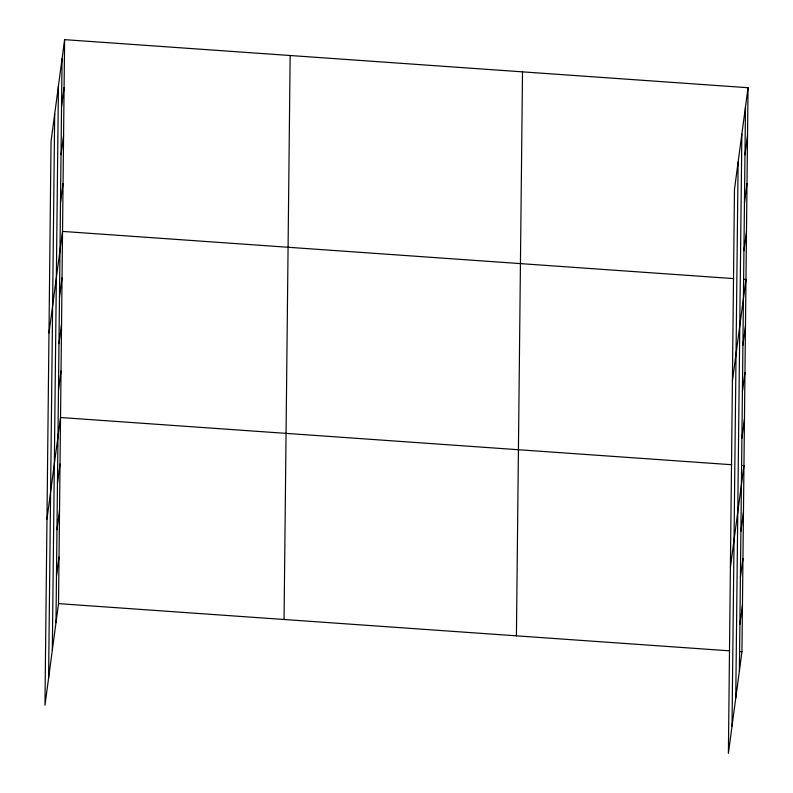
<?xml version="1.0" encoding="UTF-8"?>
<svg xmlns="http://www.w3.org/2000/svg" width="793" height="793" viewBox="0 0 793 793"><rect width="100%" height="100%" fill="white"/><g stroke="black" fill="none" stroke-linecap="round" stroke-linejoin="round"><path stroke-width="1.19" d="M48.591 678.065L54.677 114.083M52.328 650.012L58.424 86.031M55.966 622.792L62.052 58.811M64.61 39.65L51.049 141.303L44.963 705.284L58.523 603.632L64.61 39.65L748.037 87.716L741.951 651.697L728.39 753.35L734.477 189.368L748.037 87.716M284.053 619.492L290.149 55.51M516.421 635.837L522.508 71.856M732.018 726.13L738.114 162.149M735.765 698.088L741.851 134.106M739.393 670.858L745.489 106.877M61.537 106.748L64.094 87.587M61.021 154.694L63.579 135.524M60.506 202.631L63.063 183.461M48.978 333.05L62.538 231.407L733.644 278.601M59.485 297.097L62.042 277.937M58.979 343.627L61.537 324.456M58.474 390.156L61.031 370.985M46.965 519.167L60.536 417.514L731.642 464.718M57.473 483.205L60.03 464.044M56.967 529.734L59.525 510.573M56.472 576.263L59.019 557.102M744.964 154.823L747.521 135.653M744.449 202.76L747.006 183.599M743.933 250.697L746.491 231.536M732.405 381.126L745.975 279.473L743.507 279.295M742.912 345.163L745.47 326.002M742.407 391.692L744.964 372.532M741.911 438.222L744.458 419.061M730.403 567.233L743.963 465.59L741.495 465.412M740.9 531.28L743.457 512.109M740.394 577.81L742.952 558.639M739.899 624.339L742.456 605.168M58.523 603.632L729.629 650.835M739.482 651.529L741.951 651.697"/></g></svg>
